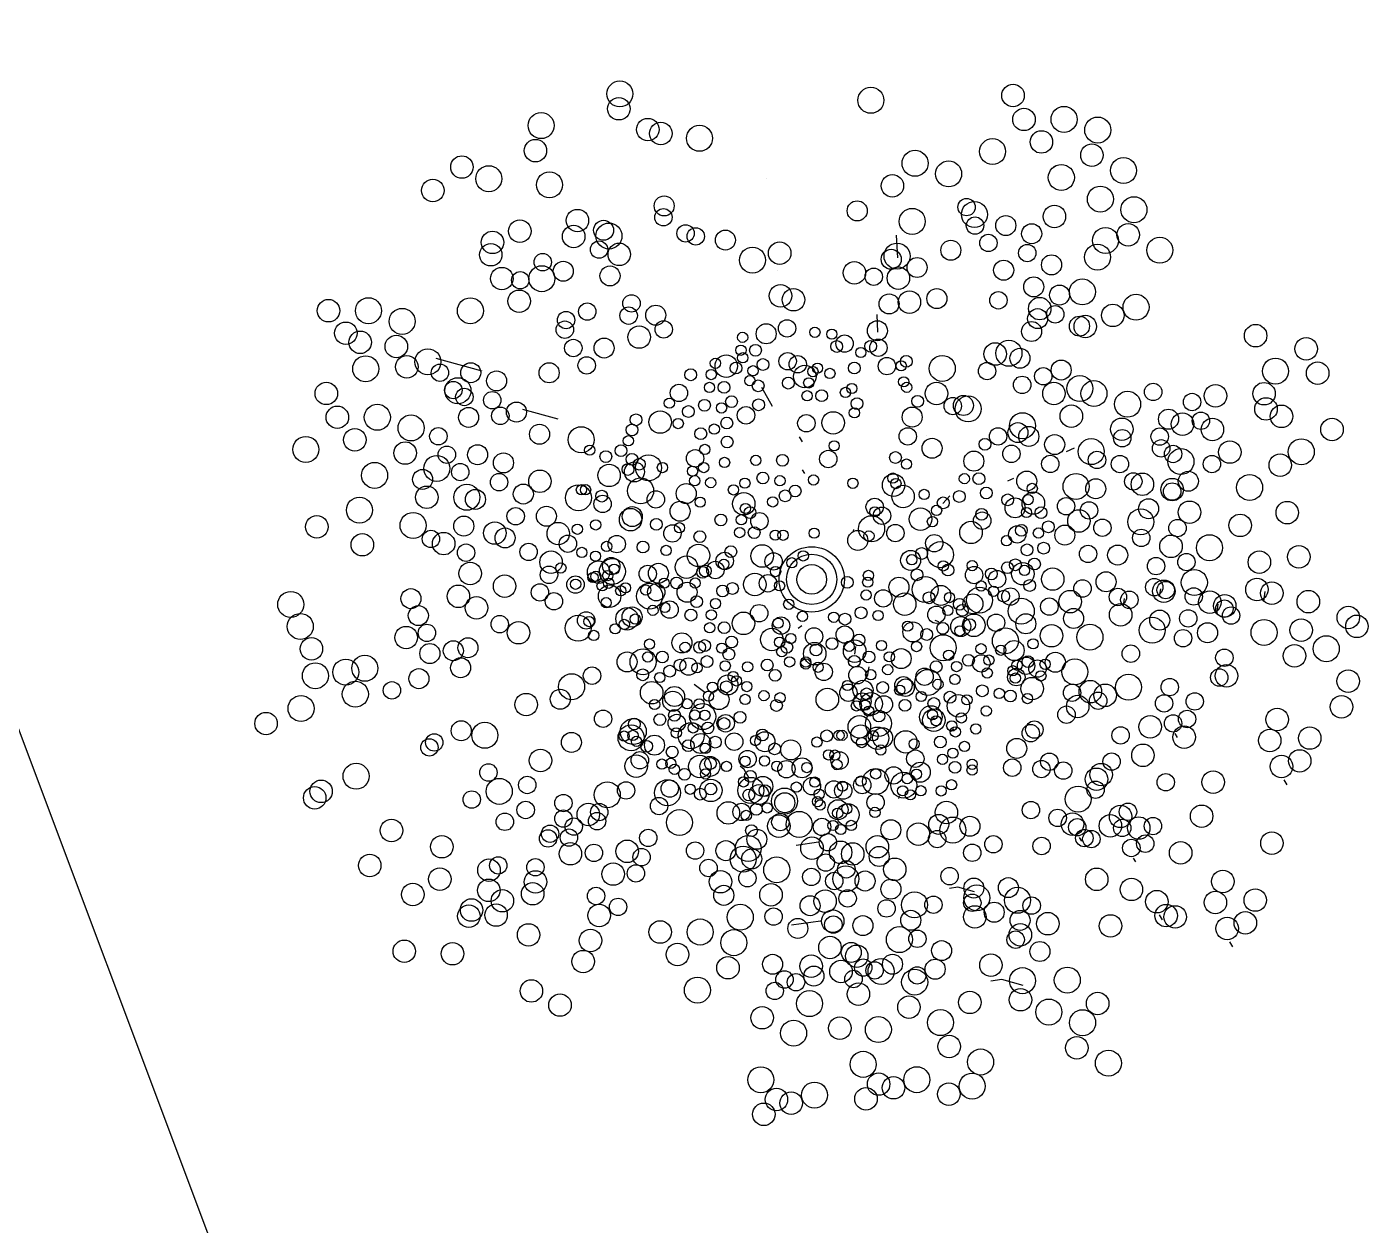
# Model space of a CAD drawing. Header units: millimetres. Extents: x 441061 to 442903, y 4515148 to 4515613.
# Drawn here: x 442314.928 to 442315.1575, y 4515547.0505 to 4515547.2555 of the extents above; entities that cross this region are included whole.
import ezdxf

# ---------------------------------------------------------------- set-up
doc = ezdxf.new("R2010")
doc.units = ezdxf.units.MM
doc.linetypes.add('CONTINUA', pattern=[0])
doc.layers.add('01_piscinas', color=254, linetype='Continuous')

# ---------------------------------------------------------------- blocks, each defined once
blk = doc.blocks.new('A$C21391103')
at = {"layer": '01_piscinas'}
for p, q in [((154.4985, 87.7399, 0), (151.156, 96.644, 0)), ((154.046, 92.9011, 0), (154.0494, 92.9025, 0)), ((154.3066, 92.7955, 0), (154.31, 92.7969, 0)), ((153.9135, 92.7795, 0), (153.9135, 92.7795, 0)), ((154.0297, 92.7463, 0), (154.0322, 92.7475, 0)), ((154.0929, 92.6706, 0), (154.0913, 92.7016, 0)), ((154.2301, 92.6651, 0), (154.2327, 92.6662, 0)), ((153.9277, 92.6528, 0), (153.9277, 92.6528, 0)), ((154.0657, 92.569, 0), (154.0645, 92.5928, 0)), ((153.524, 92.5154, 0), (153.461, 92.5329, 0)), ((153.9216, 92.4673, 0), (153.907, 92.4933, 0)), ((153.6281, 92.4496, 0), (153.5797, 92.4631, 0)), ((153.958, 92.4254, 0), (153.9622, 92.4186, 0)), ((154.132, 92.427, 0), (154.132, 92.427, 0)), ((154.2138, 92.4235, 0), (154.2153, 92.4229, 0)), ((154.3239, 92.4057, 0), (154.3345, 92.4104, 0)), ((153.962, 92.3804, 0), (153.9652, 92.3752, 0)), ((154.2434, 92.3653, 0), (154.2516, 92.3688, 0)), ((154.1547, 92.3342, 0), (154.1642, 92.3447, 0)), ((154.0324, 92.2987, 0), (154.0315, 92.2952, 0)), ((154.2637, 92.3056, 0), (154.2652, 92.305, 0)), ((154.4523, 92.2176, 0), (154.4507, 92.2072, 0)), ((154.4026, 92.2042, 0), (154.4011, 92.1938, 0)), ((154.5954, 92.2138, 0), (154.5934, 92.2002, 0)), ((154.5308, 92.1964, 0), (154.5289, 92.1828, 0)), ((153.9618, 92.1669, 0), (153.9568, 92.1631, 0)), ((154.1438, 92.1746, 0), (154.1487, 92.1727, 0)), ((154.0352, 92.1385, 0), (154.0336, 92.1281, 0)), ((154.0532, 92.111, 0), (154.0512, 92.0974, 0)), ((153.8142, 92.0872, 0), (153.8287, 92.0762, 0)), ((154.143, 92.0406, 0), (154.138, 92.0369, 0)), ((154.1694, 92.0255, 0), (154.1644, 92.0217, 0)), ((154.4722, 92.0195, 0), (154.4754, 92.0143, 0)), ((154.6213, 91.9562, 0), (154.6255, 91.9494, 0)), ((153.9804, 91.9296, 0), (153.9796, 91.9261, 0)), ((154.0949, 91.9342, 0), (154.094, 91.9307, 0)), ((153.9996, 91.8868, 0), (153.9987, 91.8833, 0)), ((153.954, 91.8669, 0), (153.9845, 91.8711, 0)), ((154.3409, 91.8773, 0), (154.3441, 91.8721, 0)), ((154.415, 91.849, 0), (154.4182, 91.8438, 0)), ((153.9476, 91.7579, 0), (153.9873, 91.7633, 0)), ((154.4507, 91.7714, 0), (154.4548, 91.7645, 0)), ((154.5469, 91.7346, 0), (154.5511, 91.7277, 0))]:
    blk.add_line(p, q, dxfattribs=at)
at = {"layer": '01_piscinas', "elevation": 0}
for points in [[(153.8895, 91.9585), (153.8825, 91.9705), (153.8825, 91.9705), (153.8771, 91.9747)], [(154.1977, 91.8031), (154.1751, 91.8091), (154.1751, 91.8091), (154.1636, 91.8076)], [(154.2645, 91.6749), (154.2351, 91.6827), (154.2351, 91.6827), (154.2202, 91.6807)]]:
    blk.add_lwpolyline(points, dxfattribs=at)
at = {"layer": '01_piscinas'}
for centre, radius in [((153.7126, 92.8949, 0), 0.0178), ((154.0561, 92.8861, 0), 0.0178), ((154.2506, 92.8927, 0), 0.0154), ((153.7113, 92.8746, 0), 0.0154), ((154.3204, 92.86, 0), 0.0178), ((153.6048, 92.8515, 0), 0.0178), ((153.7508, 92.846, 0), 0.0154), ((154.2656, 92.86, 0), 0.0154), ((154.3665, 92.8454, 0), 0.0178), ((153.7687, 92.8407, 0), 0.0154), ((153.8216, 92.8341, 0), 0.0178), ((154.2894, 92.8291, 0), 0.0154), ((153.597, 92.8172, 0), 0.0154), ((154.2226, 92.816, 0), 0.0178), ((154.3586, 92.8111, 0), 0.0154), ((153.4965, 92.7948, 0), 0.0154), ((154.1165, 92.7999, 0), 0.0178), ((154.4018, 92.79, 0), 0.0178), ((153.5332, 92.7788, 0), 0.0178), ((153.6163, 92.7704, 0), 0.0178), ((154.1625, 92.7854, 0), 0.0178), ((154.3167, 92.7805, 0), 0.0178), ((153.4566, 92.7626, 0), 0.0154), ((154.0855, 92.769, 0), 0.0154), ((154.3701, 92.7509, 0), 0.0178), ((153.7732, 92.7416, 0), 0.0137), ((154.187, 92.7399, 0), 0.0119), ((154.4161, 92.7364, 0), 0.0178), ((153.6545, 92.7215, 0), 0.0154), ((153.7722, 92.726, 0), 0.0119), ((154.0374, 92.7348, 0), 0.0137), ((154.1127, 92.7204, 0), 0.0178), ((154.1978, 92.7299, 0), 0.0178), ((154.3072, 92.727, 0), 0.0154), ((153.5758, 92.707, 0), 0.0154), ((153.6494, 92.6997, 0), 0.0154), ((153.6903, 92.7082, 0), 0.0137), ((153.6977, 92.7004, 0), 0.0178), ((153.8025, 92.704, 0), 0.0119), ((154.1986, 92.7147, 0), 0.0119), ((154.2407, 92.7147, 0), 0.0137), ((154.2761, 92.7035, 0), 0.0137), ((154.4082, 92.702, 0), 0.0154), ((153.5382, 92.6917, 0), 0.0154), ((153.8164, 92.6999, 0), 0.0119), ((153.857, 92.6948, 0), 0.0137), ((154.1655, 92.6809, 0), 0.0137), ((154.2169, 92.6909, 0), 0.0119), ((154.3771, 92.6943, 0), 0.0178), ((154.4514, 92.6809, 0), 0.0178), ((153.5359, 92.6748, 0), 0.0154), ((153.607, 92.6646, 0), 0.0119), ((153.6842, 92.6818, 0), 0.0119), ((153.7118, 92.6753, 0), 0.0154), ((153.8941, 92.6674, 0), 0.0178), ((153.9313, 92.677, 0), 0.0154), ((154.0839, 92.6685, 0), 0.0137), ((154.0919, 92.6729, 0), 0.0178), ((154.2701, 92.6771, 0), 0.0119), ((154.3663, 92.6715, 0), 0.0178), ((153.551, 92.6421, 0), 0.0154), ((153.6058, 92.642, 0), 0.0178), ((153.6352, 92.6522, 0), 0.0137), ((153.6991, 92.6458, 0), 0.0137), ((154.0335, 92.65, 0), 0.0154), ((154.0937, 92.6426, 0), 0.0154), ((154.1193, 92.6573, 0), 0.0137), ((154.2378, 92.6536, 0), 0.0137), ((154.3033, 92.6609, 0), 0.0137), ((153.5763, 92.6398, 0), 0.0119), ((154.06, 92.6447, 0), 0.0119), ((154.2789, 92.6308, 0), 0.0137), ((154.3455, 92.6239, 0), 0.0178), ((153.5748, 92.6111, 0), 0.0154), ((153.9323, 92.6185, 0), 0.0154), ((153.9503, 92.6132, 0), 0.0154), ((154.081, 92.6074, 0), 0.0137), ((154.1088, 92.6099, 0), 0.0154), ((154.1464, 92.6147, 0), 0.0137), ((154.2306, 92.6124, 0), 0.0119), ((154.3143, 92.6196, 0), 0.0137), ((153.3138, 92.5982, 0), 0.0154), ((153.3685, 92.5982, 0), 0.0178), ((153.508, 92.5981, 0), 0.0178), ((153.668, 92.597, 0), 0.0119), ((153.7246, 92.5914, 0), 0.0119), ((153.7285, 92.6082, 0), 0.0119), ((153.7617, 92.592, 0), 0.0137), ((154.2871, 92.601, 0), 0.0154), ((154.3083, 92.5932, 0), 0.0119), ((154.3871, 92.5918, 0), 0.0154), ((154.4189, 92.6029, 0), 0.0178), ((153.4146, 92.5836, 0), 0.0178), ((153.6373, 92.5722, 0), 0.0119), ((153.639, 92.5853, 0), 0.0119), ((153.7726, 92.5726, 0), 0.0119), ((153.9414, 92.574, 0), 0.0119), ((154.065, 92.5708, 0), 0.0137), ((154.2843, 92.5873, 0), 0.0137), ((154.3415, 92.577, 0), 0.0137), ((154.3495, 92.5766, 0), 0.0154), ((153.3376, 92.5673, 0), 0.0154), ((153.3571, 92.5549, 0), 0.0154), ((153.7389, 92.5621, 0), 0.0154), ((153.8806, 92.5617, 0), 0.00702), ((153.9128, 92.5666, 0), 0.0137), ((153.9795, 92.5686, 0), 0.00702), ((154.0027, 92.5661, 0), 0.00702), ((154.276, 92.5697, 0), 0.0137), ((154.5826, 92.564, 0), 0.0154), ((153.4067, 92.5493, 0), 0.0154), ((153.6489, 92.5471, 0), 0.0119), ((153.691, 92.5471, 0), 0.0137), ((153.8783, 92.5441, 0), 0.00702), ((153.8982, 92.544, 0), 0.00808), ((154.0094, 92.5492, 0), 0.00808), ((154.0201, 92.5532, 0), 0.0119), ((154.0423, 92.541, 0), 0.00702), ((154.0558, 92.5495, 0), 0.00808), ((154.0664, 92.5475, 0), 0.0119), ((154.2261, 92.5389, 0), 0.0154), ((154.245, 92.5399, 0), 0.0178), ((154.6518, 92.546, 0), 0.0154), ((153.3648, 92.5187, 0), 0.0178), ((153.4211, 92.5214, 0), 0.0154), ((153.4499, 92.5282, 0), 0.0178), ((153.6672, 92.5233, 0), 0.0119), ((153.8433, 92.5262, 0), 0.00702), ((153.8582, 92.5223, 0), 0.0154), ((153.8807, 92.5338, 0), 0.00702), ((153.9084, 92.5245, 0), 0.00808), ((153.9422, 92.529, 0), 0.0119), ((153.956, 92.5249, 0), 0.0119), ((154.078, 92.5223, 0), 0.0119), ((154.0976, 92.5227, 0), 0.00702), ((154.1045, 92.5288, 0), 0.00808), ((154.1538, 92.5192, 0), 0.0178), ((154.2601, 92.5331, 0), 0.0137), ((154.3165, 92.517, 0), 0.0137), ((154.6098, 92.5155, 0), 0.0178), ((153.4664, 92.5133, 0), 0.0119), ((153.5085, 92.5133, 0), 0.0137), ((153.5439, 92.5021, 0), 0.0137), ((153.6158, 92.5132, 0), 0.0137), ((153.8096, 92.5105, 0), 0.00808), ((153.8376, 92.5108, 0), 0.00702), ((153.8715, 92.5197, 0), 0.00808), ((153.8948, 92.516, 0), 0.00702), ((153.9656, 92.5082, 0), 0.0154), ((153.9768, 92.5148, 0), 0.00702), ((153.983, 92.5195, 0), 0.00702), ((154, 92.5123, 0), 0.00702), ((154.0334, 92.5197, 0), 0.00808), ((154.2151, 92.5155, 0), 0.0119), ((154.292, 92.5084, 0), 0.0119), ((154.6675, 92.5126, 0), 0.0154), ((153.3109, 92.485, 0), 0.0154), ((153.4847, 92.4895, 0), 0.0119), ((153.491, 92.4887, 0), 0.0178), ((153.7934, 92.4856, 0), 0.0119), ((153.8353, 92.4932, 0), 0.00702), ((153.8552, 92.4932, 0), 0.00808), ((153.8905, 92.5024, 0), 0.00702), ((153.9019, 92.4953, 0), 0.00808), ((153.9431, 92.4991, 0), 0.00808), ((153.9711, 92.4994, 0), 0.00702), ((154.0213, 92.4863, 0), 0.00702), ((154.03, 92.4917, 0), 0.00702), ((154.101, 92.5008, 0), 0.00702), ((154.1051, 92.4933, 0), 0.00702), ((154.146, 92.4849, 0), 0.0154), ((154.2631, 92.4967, 0), 0.0119), ((154.3066, 92.4848, 0), 0.0154), ((154.342, 92.4916, 0), 0.0178), ((154.3614, 92.4848, 0), 0.0178), ((154.4424, 92.487, 0), 0.0119), ((154.5276, 92.4816, 0), 0.0154), ((154.5941, 92.4846, 0), 0.0154), ((153.4998, 92.4801, 0), 0.0119), ((153.5379, 92.4757, 0), 0.0119), ((153.7803, 92.4716, 0), 0.00702), ((153.8284, 92.4688, 0), 0.00808), ((153.8654, 92.4737, 0), 0.00808), ((153.9024, 92.4694, 0), 0.00808), ((153.9688, 92.4818, 0), 0.00702), ((153.9887, 92.4818, 0), 0.00808), ((154.0371, 92.471, 0), 0.00808), ((154.12, 92.4742, 0), 0.00808), ((154.1682, 92.4677, 0), 0.0119), ((154.1827, 92.4685, 0), 0.0137), ((154.1891, 92.4638, 0), 0.0178), ((154.4074, 92.4702, 0), 0.0178), ((154.4956, 92.4732, 0), 0.0119), ((154.5968, 92.4637, 0), 0.0154), ((153.326, 92.4523, 0), 0.0154), ((153.3807, 92.4523, 0), 0.0178), ((153.5056, 92.4522, 0), 0.0137), ((153.549, 92.4543, 0), 0.0119), ((153.5711, 92.4595, 0), 0.0137), ((153.7347, 92.4489, 0), 0.00808), ((153.7677, 92.4458, 0), 0.0154), ((153.8064, 92.4602, 0), 0.00808), ((153.8518, 92.4651, 0), 0.00702), ((153.8852, 92.455, 0), 0.0119), ((153.9678, 92.4441, 0), 0.0119), ((154.0045, 92.4446, 0), 0.0154), ((154.0335, 92.4584, 0), 0.00702), ((154.1126, 92.4526, 0), 0.0137), ((154.2636, 92.4408, 0), 0.0178), ((154.3304, 92.4539, 0), 0.0154), ((154.4634, 92.4497, 0), 0.0137), ((154.4826, 92.443, 0), 0.0154), ((154.5077, 92.4475, 0), 0.0119), ((154.6179, 92.4536, 0), 0.0154), ((153.4268, 92.4377, 0), 0.0178), ((153.4642, 92.4263, 0), 0.0119), ((153.6027, 92.4291, 0), 0.0137), ((153.6596, 92.4216, 0), 0.0178), ((153.7292, 92.435, 0), 0.00808), ((153.7925, 92.4437, 0), 0.00702), ((153.8233, 92.4298, 0), 0.00808), ((153.8418, 92.4362, 0), 0.00702), ((153.8589, 92.4444, 0), 0.00808), ((154.1065, 92.4262, 0), 0.0119), ((154.2301, 92.4261, 0), 0.0119), ((154.2573, 92.4313, 0), 0.0137), ((154.2722, 92.4261, 0), 0.0137), ((154.3995, 92.4359, 0), 0.0154), ((154.4513, 92.4259, 0), 0.0119), ((154.5234, 92.4357, 0), 0.0154), ((154.6871, 92.4356, 0), 0.0154), ((153.2829, 92.4083, 0), 0.0178), ((153.3498, 92.4214, 0), 0.0154), ((153.7242, 92.4202, 0), 0.00702), ((153.8594, 92.4185, 0), 0.00808), ((154.0058, 92.4132, 0), 0.00702), ((154.1398, 92.4099, 0), 0.0137), ((154.2122, 92.4154, 0), 0.00808), ((154.3076, 92.4149, 0), 0.0137), ((154.3576, 92.4053, 0), 0.0178), ((154.4001, 92.4237, 0), 0.0119), ((154.4533, 92.4098, 0), 0.0119), ((154.5472, 92.4047, 0), 0.0154), ((154.6451, 92.4051, 0), 0.0178), ((153.4189, 92.4034, 0), 0.0154), ((153.4758, 92.4011, 0), 0.0119), ((153.5179, 92.4011, 0), 0.0137), ((153.5533, 92.3899, 0), 0.0137), ((153.6713, 92.4073, 0), 0.00702), ((153.6934, 92.3985, 0), 0.00808), ((153.7141, 92.4066, 0), 0.00808), ((153.7291, 92.3948, 0), 0.00808), ((153.7519, 92.3831, 0), 0.0178), ((153.8155, 92.3961, 0), 0.0119), ((153.8288, 92.4083, 0), 0.00702), ((153.9351, 92.3935, 0), 0.00808), ((153.9977, 92.3952, 0), 0.0119), ((154.0897, 92.3972, 0), 0.00808), ((154.197, 92.3923, 0), 0.0137), ((154.2484, 92.4023, 0), 0.0119), ((154.3655, 92.3939, 0), 0.0119), ((154.4696, 92.4021, 0), 0.0119), ((154.4804, 92.3917, 0), 0.0178), ((154.6163, 92.3867, 0), 0.0154), ((153.377, 92.3728, 0), 0.0178), ((153.4621, 92.3823, 0), 0.0178), ((153.4941, 92.3773, 0), 0.0119), ((153.6978, 92.3728, 0), 0.0154), ((153.7236, 92.3809, 0), 0.00808), ((153.7325, 92.3775, 0), 0.0137), ((153.7392, 92.3881, 0), 0.00808), ((153.7708, 92.3835, 0), 0.00702), ((153.8121, 92.3786, 0), 0.00702), ((153.8273, 92.3835, 0), 0.00702), ((153.8559, 92.3905, 0), 0.00702), ((153.8986, 92.3934, 0), 0.00702), ((154.1048, 92.3883, 0), 0.00702), ((154.3016, 92.3885, 0), 0.0119), ((154.3969, 92.3883, 0), 0.0119), ((154.5228, 92.3883, 0), 0.0119), ((153.4427, 92.3673, 0), 0.0137), ((153.5473, 92.3635, 0), 0.0119), ((153.6032, 92.3647, 0), 0.0154), ((153.741, 92.3517, 0), 0.0178), ((153.815, 92.3655, 0), 0.00702), ((153.8369, 92.3628, 0), 0.00702), ((153.8837, 92.3622, 0), 0.00702), ((153.9083, 92.3692, 0), 0.00808), ((153.9317, 92.3655, 0), 0.00702), ((153.9777, 92.3665, 0), 0.00702), ((154.0315, 92.362, 0), 0.00702), ((154.0872, 92.3594, 0), 0.0154), ((154.0863, 92.3691, 0), 0.00702), ((154.0903, 92.3616, 0), 0.00702), ((154.184, 92.3683, 0), 0.00702), ((154.2039, 92.3682, 0), 0.00808), ((154.2693, 92.365, 0), 0.0137), ((154.3368, 92.3577, 0), 0.0178), ((154.3638, 92.3545, 0), 0.0137), ((154.4152, 92.3645, 0), 0.0119), ((154.4276, 92.3606, 0), 0.0154), ((154.4684, 92.3533, 0), 0.0154), ((154.4905, 92.3648, 0), 0.0137), ((154.5744, 92.3562, 0), 0.0178), ((153.4484, 92.3428, 0), 0.0154), ((153.5032, 92.3428, 0), 0.0178), ((153.515, 92.34, 0), 0.0137), ((153.5805, 92.3473, 0), 0.0137), ((153.6559, 92.3422, 0), 0.0178), ((153.66, 92.3531, 0), 0.00702), ((153.6657, 92.3532, 0), 0.00702), ((153.689, 92.3337, 0), 0.0119), ((153.6878, 92.3444, 0), 0.00808), ((153.7618, 92.3399, 0), 0.0119), ((153.8034, 92.3479, 0), 0.0137), ((153.868, 92.3529, 0), 0.00702), ((153.8821, 92.334, 0), 0.0154), ((153.9388, 92.3448, 0), 0.00808), ((153.9524, 92.3514, 0), 0.00808), ((154.1001, 92.3438, 0), 0.0154), ((154.129, 92.3467, 0), 0.00702), ((154.1771, 92.3439, 0), 0.00808), ((154.214, 92.3487, 0), 0.00808), ((154.2433, 92.3393, 0), 0.00808), ((154.2784, 92.3349, 0), 0.0154), ((154.2713, 92.3396, 0), 0.00702), ((154.2769, 92.355, 0), 0.00702), ((154.4684, 92.3507, 0), 0.0119), ((153.3562, 92.3252, 0), 0.0178), ((153.57, 92.3169, 0), 0.0119), ((153.6121, 92.3169, 0), 0.0137), ((153.7273, 92.3122, 0), 0.0154), ((153.7296, 92.3164, 0), 0.0137), ((153.795, 92.3237, 0), 0.0137), ((153.8225, 92.3361, 0), 0.00702), ((153.8844, 92.3275, 0), 0.00702), ((153.8908, 92.3218, 0), 0.00808), ((153.9217, 92.3365, 0), 0.00702), ((154.0613, 92.3297, 0), 0.0119), ((154.0615, 92.3229, 0), 0.00702), ((154.0713, 92.3176, 0), 0.0119), ((154.1239, 92.3128, 0), 0.0154), ((154.146, 92.3249, 0), 0.00702), ((154.1551, 92.3352, 0), 0.00808), ((154.2076, 92.3195, 0), 0.00808), ((154.2534, 92.3284, 0), 0.0137), ((154.269, 92.322, 0), 0.00702), ((154.2889, 92.3219, 0), 0.00808), ((154.3232, 92.3306, 0), 0.0119), ((154.3546, 92.3249, 0), 0.0119), ((154.4254, 92.3093, 0), 0.0178), ((154.4361, 92.3272, 0), 0.0137), ((154.4922, 92.3223, 0), 0.0154), ((154.6259, 92.3218, 0), 0.0154), ((153.2978, 92.3024, 0), 0.0154), ((153.4296, 92.3043, 0), 0.0178), ((153.499, 92.3034, 0), 0.0137), ((153.5414, 92.2939, 0), 0.0154), ((153.6795, 92.305, 0), 0.00702), ((153.7625, 92.3058, 0), 0.00808), ((153.8508, 92.3118, 0), 0.00808), ((153.8788, 92.3121, 0), 0.00702), ((153.9036, 92.3101, 0), 0.0119), ((154.0571, 92.2998, 0), 0.0178), ((154.1403, 92.3095, 0), 0.00702), ((154.1931, 92.2948, 0), 0.0154), ((154.2084, 92.3108, 0), 0.0119), ((154.299, 92.3024, 0), 0.00808), ((154.3408, 92.3104, 0), 0.0154), ((154.3729, 92.3011, 0), 0.0119), ((154.4757, 92.3007, 0), 0.0119), ((154.5614, 92.3044, 0), 0.0154), ((153.3602, 92.2779, 0), 0.0154), ((153.4541, 92.2858, 0), 0.0119), ((153.4715, 92.2794, 0), 0.0154), ((153.5555, 92.2872, 0), 0.0137), ((153.6283, 92.2931, 0), 0.0154), ((153.6415, 92.2793, 0), 0.0119), ((153.6544, 92.2991, 0), 0.00702), ((153.7084, 92.2787, 0), 0.0119), ((153.7845, 92.2933, 0), 0.0119), ((153.7942, 92.3011, 0), 0.00702), ((153.8221, 92.2889, 0), 0.00808), ((153.8765, 92.2945, 0), 0.00702), ((153.8964, 92.2945, 0), 0.00808), ((153.9253, 92.291, 0), 0.00702), ((153.9359, 92.2909, 0), 0.00702), ((153.9785, 92.2937, 0), 0.00702), ((154.0382, 92.2838, 0), 0.0137), ((154.0535, 92.2899, 0), 0.00702), ((154.0896, 92.2938, 0), 0.0119), ((154.1428, 92.28, 0), 0.0119), ((154.2418, 92.2834, 0), 0.00702), ((154.2564, 92.292, 0), 0.0119), ((154.2621, 92.2976, 0), 0.00808), ((154.2854, 92.2939, 0), 0.00702), ((154.3215, 92.2911, 0), 0.0137), ((154.4261, 92.2873, 0), 0.0119), ((154.4668, 92.2757, 0), 0.0154), ((154.5195, 92.2738, 0), 0.0178), ((153.5021, 92.267, 0), 0.0119), ((153.5877, 92.2681, 0), 0.0119), ((153.6606, 92.2674, 0), 0.00702), ((153.6945, 92.2756, 0), 0.00702), ((153.7442, 92.2747, 0), 0.00808), ((153.7759, 92.2701, 0), 0.00702), ((153.8203, 92.2633, 0), 0.0154), ((153.8645, 92.2684, 0), 0.00808), ((153.9073, 92.2625, 0), 0.0154), ((153.9751, 92.2305, 0), 0.0447), ((154.1256, 92.2659, 0), 0.00808), ((154.1512, 92.2643, 0), 0.0178), ((154.2698, 92.2709, 0), 0.00808), ((154.2925, 92.2732, 0), 0.00808), ((154.3533, 92.2653, 0), 0.0119), ((154.3938, 92.2638, 0), 0.0137), ((154.6417, 92.2613, 0), 0.0154), ((153.5077, 92.2386, 0), 0.0154), ((153.6184, 92.2541, 0), 0.0154), ((153.6835, 92.2403, 0), 0.0154), ((153.6793, 92.2622, 0), 0.00702), ((153.7023, 92.2413, 0), 0.0178), ((153.7008, 92.2487, 0), 0.0119), ((153.8037, 92.2472, 0), 0.0154), ((153.8433, 92.2433, 0), 0.0119), ((153.856, 92.2557, 0), 0.0119), ((153.8547, 92.2511, 0), 0.00702), ((153.9229, 92.2551, 0), 0.0119), ((153.9751, 92.2305, 0), 0.0344), ((153.9479, 92.2532, 0), 0.00702), ((153.9636, 92.2626, 0), 0.00702), ((154.1105, 92.2565, 0), 0.0137), ((154.112, 92.2574, 0), 0.00702), ((154.1552, 92.2489, 0), 0.00702), ((154.1948, 92.2493, 0), 0.00702), ((154.243, 92.2465, 0), 0.00808), ((154.2538, 92.2504, 0), 0.00808), ((154.2641, 92.2382, 0), 0.0154), ((154.2799, 92.2514, 0), 0.00808), ((154.4463, 92.2486, 0), 0.0119), ((154.4879, 92.2541, 0), 0.0119), ((154.5877, 92.2541, 0), 0.0154), ((153.5549, 92.2213, 0), 0.0154), ((153.6156, 92.2367, 0), 0.0119), ((153.6319, 92.2461, 0), 0.00702), ((153.6519, 92.2234, 0), 0.0119), ((153.6758, 92.2331, 0), 0.00702), ((153.6797, 92.2346, 0), 0.00702), ((153.696, 92.2357, 0), 0.00702), ((153.7049, 92.2445, 0), 0.00702), ((153.7508, 92.238, 0), 0.0119), ((153.7653, 92.2388, 0), 0.0137), ((153.8258, 92.2402, 0), 0.00808), ((153.8295, 92.242, 0), 0.00808), ((153.8974, 92.2235, 0), 0.0154), ((153.9153, 92.2251, 0), 0.0119), ((153.9257, 92.2412, 0), 0.00702), ((153.9751, 92.2305, 0), 0.0203), ((154.0527, 92.2359, 0), 0.00702), ((154.1191, 92.2367, 0), 0.00808), ((154.1616, 92.2432, 0), 0.00808), ((154.1974, 92.2364, 0), 0.0119), ((154.221, 92.2379, 0), 0.00808), ((154.2288, 92.2308, 0), 0.0119), ((154.2663, 92.2428, 0), 0.00702), ((154.3049, 92.2309, 0), 0.0154), ((154.3779, 92.2272, 0), 0.0137), ((154.4987, 92.2262, 0), 0.0178), ((153.4267, 92.2041, 0), 0.0137), ((153.4916, 92.2073, 0), 0.0154), ((153.6032, 92.2127, 0), 0.0119), ((153.6521, 92.2238, 0), 0.00702), ((153.6883, 92.2216, 0), 0.00702), ((153.6986, 92.2076, 0), 0.0154), ((153.6973, 92.2252, 0), 0.00702), ((153.7138, 92.2149, 0), 0.00702), ((153.7202, 92.2189, 0), 0.00702), ((153.7533, 92.2076, 0), 0.0178), ((153.748, 92.2159, 0), 0.00702), ((153.7624, 92.2129, 0), 0.0119), ((153.7732, 92.2253, 0), 0.00702), ((153.7902, 92.2256, 0), 0.00808), ((153.8045, 92.2128, 0), 0.0137), ((153.8156, 92.2255, 0), 0.00702), ((153.8532, 92.2147, 0), 0.00808), ((153.8667, 92.218, 0), 0.00808), ((153.9311, 92.2216, 0), 0.00702), ((154.0238, 92.2264, 0), 0.00808), ((154.0518, 92.2267, 0), 0.00702), ((154.0945, 92.2198, 0), 0.0137), ((154.1304, 92.2167, 0), 0.0178), ((154.1518, 92.2085, 0), 0.0137), ((154.2048, 92.202, 0), 0.0178), ((154.207, 92.2214, 0), 0.00702), ((154.224, 92.2142, 0), 0.00702), ((154.2471, 92.207, 0), 0.0119), ((154.2734, 92.2221, 0), 0.00808), ((154.3457, 92.218, 0), 0.0119), ((154.3942, 92.2064, 0), 0.0119), ((154.4438, 92.2198, 0), 0.0119), ((154.4569, 92.2142, 0), 0.0154), ((154.4595, 92.2159, 0), 0.0119), ((154.4979, 92.2071, 0), 0.0119), ((154.5844, 92.2166, 0), 0.0154), ((154.6048, 92.2116, 0), 0.0154), ((153.2622, 92.1962, 0), 0.0178), ((153.5165, 92.1915, 0), 0.0154), ((153.6223, 92.2005, 0), 0.0119), ((153.6938, 92.1986, 0), 0.00702), ((153.7741, 92.192, 0), 0.00702), ((153.7807, 92.1891, 0), 0.0119), ((153.8176, 92.2, 0), 0.00808), ((153.8435, 92.1973, 0), 0.00702), ((153.9437, 92.1964, 0), 0.00702), ((154.0495, 92.2091, 0), 0.00702), ((154.073, 92.2044, 0), 0.0119), ((154.1024, 92.1965, 0), 0.0154), ((154.1357, 92.2053, 0), 0.00808), ((154.1637, 92.2056, 0), 0.00702), ((154.1772, 92.1964, 0), 0.00808), ((154.1957, 92.197, 0), 0.0137), ((154.2378, 92.2075, 0), 0.00808), ((154.2619, 92.187, 0), 0.0178), ((154.3003, 92.1932, 0), 0.0119), ((154.3287, 92.2, 0), 0.0154), ((154.4098, 92.2025, 0), 0.0119), ((154.5199, 92.1992, 0), 0.0154), ((154.5403, 92.1942, 0), 0.0154), ((154.5399, 92.1904, 0), 0.0119), ((154.6547, 92.2, 0), 0.0154), ((153.2753, 92.1661, 0), 0.0178), ((153.4368, 92.1809, 0), 0.0137), ((153.5482, 92.1692, 0), 0.0119), ((153.6555, 92.1636, 0), 0.0178), ((153.6665, 92.1743, 0), 0.0119), ((153.7224, 92.1766, 0), 0.0154), ((153.7293, 92.179, 0), 0.0137), ((153.7335, 92.1761, 0), 0.00702), ((153.7579, 92.1881, 0), 0.00702), ((153.8098, 92.1816, 0), 0.00808), ((153.8378, 92.1819, 0), 0.00702), ((153.8817, 92.1703, 0), 0.0154), ((153.9032, 92.1842, 0), 0.0119), ((153.9624, 92.1799, 0), 0.00702), ((154.0052, 92.1786, 0), 0.00702), ((154.0207, 92.1761, 0), 0.00808), ((154.0427, 92.1847, 0), 0.00808), ((154.066, 92.181, 0), 0.00702), ((154.1458, 92.1821, 0), 0.0119), ((154.1614, 92.188, 0), 0.00702), ((154.1813, 92.188, 0), 0.00808), ((154.1969, 92.1676, 0), 0.0154), ((154.2275, 92.1712, 0), 0.0119), ((154.2681, 92.1697, 0), 0.0137), ((154.3335, 92.177, 0), 0.0137), ((154.3979, 92.182, 0), 0.0154), ((154.4513, 92.1747, 0), 0.0137), ((154.4903, 92.1771, 0), 0.0119), ((154.549, 92.181, 0), 0.0119), ((154.7094, 92.1784, 0), 0.0154), ((154.7212, 92.1662, 0), 0.0154), ((153.4201, 92.1508, 0), 0.0154), ((153.4485, 92.1573, 0), 0.0119), ((153.5739, 92.1575, 0), 0.0154), ((153.6704, 92.1727, 0), 0.00702), ((153.7061, 92.1628, 0), 0.00702), ((153.7187, 92.1688, 0), 0.00702), ((153.8355, 92.1643, 0), 0.00702), ((153.8554, 92.1643, 0), 0.00808), ((153.9205, 92.1483, 0), 0.0154), ((153.9331, 92.1673, 0), 0.0119), ((153.9291, 92.1706, 0), 0.00702), ((153.9783, 92.1523, 0), 0.0119), ((154.0203, 92.1549, 0), 0.0119), ((154.1064, 92.1665, 0), 0.00702), ((154.1135, 92.1586, 0), 0.0137), ((154.1325, 92.155, 0), 0.00808), ((154.1545, 92.1636, 0), 0.00808), ((154.179, 92.1659, 0), 0.0137), ((154.1778, 92.16, 0), 0.00702), ((154.1914, 92.1685, 0), 0.00808), ((154.2401, 92.1465, 0), 0.0178), ((154.3033, 92.1534, 0), 0.0154), ((154.3559, 92.1514, 0), 0.0178), ((154.4411, 92.1609, 0), 0.0178), ((154.4833, 92.15, 0), 0.0119), ((154.5168, 92.1575, 0), 0.0137), ((154.5941, 92.1579, 0), 0.0178), ((154.6448, 92.161, 0), 0.0154), ((153.2905, 92.1354, 0), 0.0154), ((153.4847, 92.1328, 0), 0.0137), ((153.5047, 92.1369, 0), 0.0137), ((153.6768, 92.1538, 0), 0.00702), ((153.7531, 92.1419, 0), 0.00702), ((153.7975, 92.1436, 0), 0.0137), ((153.8018, 92.1375, 0), 0.00702), ((153.8217, 92.1375, 0), 0.00808), ((153.8286, 92.1399, 0), 0.00808), ((153.8655, 92.1448, 0), 0.00808), ((153.9312, 92.1446, 0), 0.00702), ((153.941, 92.1376, 0), 0.00808), ((153.9465, 92.1495, 0), 0.00702), ((153.9792, 92.1288, 0), 0.0154), ((154.003, 92.1425, 0), 0.00808), ((154.0339, 92.1322, 0), 0.0154), ((154.0263, 92.1388, 0), 0.00702), ((154.0399, 92.1474, 0), 0.00808), ((154.0706, 92.14, 0), 0.00702), ((154.1186, 92.1385, 0), 0.00702), ((154.155, 92.137, 0), 0.0178), ((154.2521, 92.1331, 0), 0.0137), ((154.278, 92.1423, 0), 0.00702), ((154.6793, 92.1356, 0), 0.0178), ((153.3636, 92.1088, 0), 0.0178), ((153.4526, 92.129, 0), 0.0137), ((153.7224, 92.1175, 0), 0.0137), ((153.7443, 92.1176, 0), 0.0178), ((153.7508, 92.1243, 0), 0.00702), ((153.7707, 92.1243, 0), 0.00808), ((153.8318, 92.118, 0), 0.00808), ((153.852, 92.1363, 0), 0.00702), ((153.8617, 92.1281, 0), 0.00808), ((153.9341, 92.1315, 0), 0.00702), ((153.981, 92.1339, 0), 0.00808), ((154.0334, 92.1182, 0), 0.00808), ((154.0534, 92.1242, 0), 0.00808), ((154.0814, 92.1245, 0), 0.00702), ((154.0975, 92.122, 0), 0.0137), ((154.1626, 92.1267, 0), 0.00702), ((154.1896, 92.1197, 0), 0.00808), ((154.2072, 92.1155, 0), 0.0119), ((154.2068, 92.1355, 0), 0.00702), ((154.2176, 92.12, 0), 0.00702), ((154.2338, 92.1335, 0), 0.00702), ((154.2711, 92.1179, 0), 0.00808), ((154.3085, 92.117, 0), 0.0137), ((154.4118, 92.1288, 0), 0.0119), ((154.5398, 92.1233, 0), 0.0119), ((154.6357, 92.1259, 0), 0.0154), ((153.2959, 92.0986, 0), 0.0178), ((153.3375, 92.1035, 0), 0.0178), ((153.4376, 92.0946, 0), 0.0137), ((153.4947, 92.1096, 0), 0.0137), ((153.6745, 92.0987, 0), 0.0119), ((153.7439, 92.0999, 0), 0.00808), ((153.7808, 92.1048, 0), 0.00808), ((153.7949, 92.1131, 0), 0.00808), ((153.8066, 92.1112, 0), 0.0119), ((153.8182, 92.1094, 0), 0.00702), ((153.8568, 92.112, 0), 0.00702), ((153.8874, 92.1108, 0), 0.00702), ((153.9142, 92.1132, 0), 0.00808), ((153.9251, 92.0992, 0), 0.00808), ((153.9449, 92.1175, 0), 0.00702), ((153.9669, 92.1147, 0), 0.00702), ((153.967, 92.1174, 0), 0.00702), ((153.984, 92.1102, 0), 0.00702), ((153.9916, 92.1039, 0), 0.0119), ((154.0376, 92.0994, 0), 0.0119), ((154.0559, 92.1, 0), 0.00702), ((154.0791, 92.1069, 0), 0.00702), ((154.1342, 92.0895, 0), 0.0178), ((154.1295, 92.0973, 0), 0.0119), ((154.1454, 92.1109, 0), 0.00808), ((154.1734, 92.1112, 0), 0.00702), ((154.2153, 92.1024, 0), 0.00702), ((154.2503, 92.1054, 0), 0.00702), ((154.2551, 92.0967, 0), 0.0119), ((154.2561, 92.113, 0), 0.00702), ((154.2684, 92.1123, 0), 0.0119), ((154.2841, 92.1084, 0), 0.0119), ((154.2945, 92.1143, 0), 0.00702), ((154.3352, 92.1039, 0), 0.0178), ((154.5328, 92.0962, 0), 0.0119), ((154.5428, 92.0984, 0), 0.0154), ((153.3506, 92.0734, 0), 0.0178), ((153.4007, 92.0786, 0), 0.0119), ((153.6466, 92.0836, 0), 0.0178), ((153.7561, 92.0754, 0), 0.0154), ((153.7672, 92.0962, 0), 0.00702), ((153.8393, 92.0828, 0), 0.00702), ((153.8604, 92.086, 0), 0.0137), ((153.8583, 92.0835, 0), 0.00808), ((153.8676, 92.0975, 0), 0.00702), ((153.8722, 92.0915, 0), 0.00702), ((153.8863, 92.0838, 0), 0.00702), ((154.0241, 92.0853, 0), 0.00702), ((154.0453, 92.0787, 0), 0.0137), ((154.0723, 92.0825, 0), 0.00808), ((154.1006, 92.0856, 0), 0.0119), ((154.1036, 92.0823, 0), 0.0119), ((154.1479, 92.0868, 0), 0.00702), ((154.1711, 92.0936, 0), 0.00702), ((154.2538, 92.0954, 0), 0.00702), ((154.2768, 92.081, 0), 0.0154), ((154.2888, 92.0984, 0), 0.00702), ((154.3564, 92.0768, 0), 0.0154), ((154.4086, 92.0829, 0), 0.0178), ((154.4651, 92.083, 0), 0.0119), ((154.7092, 92.0911, 0), 0.0154), ((153.2763, 92.0538, 0), 0.0178), ((153.5843, 92.0591, 0), 0.0154), ((153.631, 92.0664, 0), 0.0137), ((153.785, 92.0637, 0), 0.0137), ((153.7874, 92.0702, 0), 0.0137), ((153.8339, 92.0707, 0), 0.00702), ((153.8483, 92.0659, 0), 0.0137), ((153.884, 92.0662, 0), 0.00702), ((153.9098, 92.0713, 0), 0.00702), ((153.9318, 92.0685, 0), 0.00702), ((153.9965, 92.066, 0), 0.0154), ((154.0253, 92.0753, 0), 0.0119), ((154.0444, 92.0632, 0), 0.0119), ((154.0564, 92.0601, 0), 0.0154), ((154.0503, 92.0738, 0), 0.00808), ((154.074, 92.0593, 0), 0.0119), ((154.0956, 92.0788, 0), 0.00702), ((154.125, 92.0702, 0), 0.00702), ((154.1643, 92.0692, 0), 0.00808), ((154.1758, 92.0574, 0), 0.0154), ((154.1876, 92.0656, 0), 0.00702), ((154.2085, 92.078, 0), 0.00808), ((154.2318, 92.0744, 0), 0.00702), ((154.247, 92.071, 0), 0.00808), ((154.2703, 92.0674, 0), 0.00702), ((154.3314, 92.0753, 0), 0.0119), ((154.3391, 92.0566, 0), 0.0154), ((154.3671, 92.0644, 0), 0.0119), ((154.3767, 92.0718, 0), 0.0154), ((154.4573, 92.0608, 0), 0.0119), ((154.4993, 92.0634, 0), 0.0119), ((154.7001, 92.056, 0), 0.0154), ((153.7602, 92.0592, 0), 0.00702), ((153.7873, 92.0445, 0), 0.00808), ((153.8046, 92.0603, 0), 0.00702), ((153.8259, 92.0427, 0), 0.0178), ((153.8153, 92.0449, 0), 0.00702), ((153.821, 92.0602, 0), 0.00702), ((153.9269, 92.0579, 0), 0.00808), ((154.0363, 92.0573, 0), 0.00702), ((154.0484, 92.0583, 0), 0.00702), ((154.0533, 92.0501, 0), 0.00702), ((154.1027, 92.0581, 0), 0.00808), ((154.1382, 92.0422, 0), 0.0154), ((154.1422, 92.0379, 0), 0.0154), ((154.1404, 92.0451, 0), 0.00702), ((154.1423, 92.0606, 0), 0.00808), ((154.214, 92.0504, 0), 0.00702), ((154.3238, 92.0453, 0), 0.0119), ((154.6121, 92.0388, 0), 0.0154), ((153.2284, 92.0331, 0), 0.0154), ((153.4955, 92.0233, 0), 0.0137), ((153.5278, 92.0171, 0), 0.0178), ((153.6897, 92.0397, 0), 0.0119), ((153.731, 92.0222, 0), 0.0178), ((153.7323, 92.0325, 0), 0.00808), ((153.7673, 92.0385, 0), 0.00808), ((153.7904, 92.0339, 0), 0.0119), ((153.8102, 92.0166, 0), 0.0178), ((153.813, 92.0272, 0), 0.00702), ((153.829, 92.0446, 0), 0.00702), ((153.833, 92.0272, 0), 0.00808), ((153.8574, 92.0335, 0), 0.0119), ((153.8551, 92.0332, 0), 0.00808), ((153.8771, 92.0418, 0), 0.00808), ((154.0403, 92.0288, 0), 0.0154), ((154.0664, 92.0332, 0), 0.0178), ((154.0671, 92.0435, 0), 0.00808), ((154.1453, 92.0369, 0), 0.00702), ((154.1668, 92.0299, 0), 0.00702), ((154.1799, 92.0409, 0), 0.00702), ((154.2798, 92.0249, 0), 0.0119), ((154.4383, 92.0287, 0), 0.0154), ((154.4697, 92.0334, 0), 0.0119), ((154.4888, 92.0394, 0), 0.0119), ((153.4586, 92.0073, 0), 0.0119), ((153.6463, 92.0074, 0), 0.0137), ((153.7279, 92.0136, 0), 0.0178), ((153.7184, 92.016, 0), 0.00702), ((153.7305, 92.0169, 0), 0.00702), ((153.7354, 92.0088, 0), 0.00702), ((153.76, 92.0036, 0), 0.0137), ((153.7898, 92.0204, 0), 0.00702), ((153.8233, 92.0059, 0), 0.0137), ((153.8431, 92.0077, 0), 0.00808), ((153.869, 92.0084, 0), 0.0119), ((153.8983, 92.0099, 0), 0.00702), ((153.9111, 92.0083, 0), 0.0137), ((153.9076, 92.0175, 0), 0.00808), ((153.9957, 92.0163, 0), 0.00808), ((154.0125, 92.017, 0), 0.00702), ((154.0166, 92.017, 0), 0.00702), ((154.0424, 92.0176, 0), 0.0137), ((154.0651, 92.013, 0), 0.0154), ((154.0593, 92.0165, 0), 0.00702), ((154.0721, 92.0138, 0), 0.0137), ((154.1037, 92.008, 0), 0.0154), ((154.151, 92.0079, 0), 0.00808), ((154.1717, 92.0217, 0), 0.00702), ((154.1996, 92.0258, 0), 0.00702), ((154.2749, 92.02, 0), 0.0119), ((154.3978, 92.017, 0), 0.0119), ((154.4847, 92.0146, 0), 0.0154), ((154.6019, 92.0099, 0), 0.0154), ((154.6566, 92.0133, 0), 0.0154), ((153.452, 92.0005, 0), 0.0119), ((153.604, 91.9825, 0), 0.0154), ((153.7492, 92.0021, 0), 0.00808), ((153.7842, 91.9942, 0), 0.00808), ((153.8062, 92.0028, 0), 0.00808), ((153.8295, 91.9992, 0), 0.00702), ((153.9244, 91.9985, 0), 0.00808), ((153.9465, 91.9971, 0), 0.0137), ((153.9822, 92.0078, 0), 0.00702), ((153.9981, 91.9903, 0), 0.00702), ((154.0068, 91.99, 0), 0.00702), ((154.0435, 92.0071, 0), 0.00702), ((154.0697, 91.997, 0), 0.00702), ((154.1169, 91.9851, 0), 0.0119), ((154.1153, 92.0052, 0), 0.00702), ((154.1683, 91.9926, 0), 0.00702), ((154.1841, 92.0019, 0), 0.00702), ((154.2557, 91.9992, 0), 0.0137), ((154.4284, 91.9897, 0), 0.0154), ((154.6429, 91.982, 0), 0.0154), ((153.3516, 91.9611, 0), 0.0178), ((153.735, 91.9749, 0), 0.0154), ((153.7399, 91.983, 0), 0.0119), ((153.7702, 91.9777, 0), 0.00702), ((153.7823, 91.9787, 0), 0.00702), ((153.8221, 91.9744, 0), 0.0154), ((153.8359, 91.9745, 0), 0.0137), ((153.8366, 91.9785, 0), 0.00808), ((153.8585, 91.9745, 0), 0.00702), ((153.8873, 91.9845, 0), 0.0119), ((153.8841, 91.9816, 0), 0.00702), ((153.9105, 91.982, 0), 0.00702), ((153.9275, 91.9748, 0), 0.00702), ((153.9405, 91.9707, 0), 0.0119), ((153.9619, 91.9726, 0), 0.0137), ((153.9685, 91.9729, 0), 0.00702), ((154.0133, 91.9826, 0), 0.0119), ((154.0097, 91.9769, 0), 0.00702), ((154.1237, 91.9666, 0), 0.0137), ((154.1541, 91.9842, 0), 0.00702), ((154.1712, 91.9733, 0), 0.00808), ((154.1947, 91.9774, 0), 0.00702), ((154.2496, 91.9728, 0), 0.0119), ((154.2895, 91.9709, 0), 0.0119), ((154.3003, 91.9809, 0), 0.0119), ((154.3194, 91.9688, 0), 0.0119), ((154.3712, 91.9633, 0), 0.0154), ((154.3855, 91.9811, 0), 0.0119), ((154.6181, 91.9743, 0), 0.0154), ((153.5328, 91.9662, 0), 0.0119), ((153.5858, 91.9491, 0), 0.0119), ((153.7872, 91.9705, 0), 0.00702), ((153.8011, 91.9638, 0), 0.00808), ((153.8298, 91.9642, 0), 0.00702), ((153.8819, 91.9533, 0), 0.00702), ((153.8912, 91.9609, 0), 0.00808), ((153.9082, 91.9472, 0), 0.0137), ((153.9794, 91.9531, 0), 0.00702), ((154.0442, 91.949, 0), 0.0119), ((154.0425, 91.9544, 0), 0.00702), ((154.0626, 91.9538, 0), 0.0178), ((154.0627, 91.9643, 0), 0.00702), ((154.0873, 91.9622, 0), 0.0119), ((154.1012, 91.9488, 0), 0.0178), ((154.1059, 91.9578, 0), 0.00702), ((154.1185, 91.9638, 0), 0.00702), ((154.1946, 91.9696, 0), 0.00702), ((154.3648, 91.9569, 0), 0.0154), ((154.4596, 91.9528, 0), 0.0119), ((154.5246, 91.9529, 0), 0.0154), ((153.295, 91.9315, 0), 0.0154), ((153.3037, 91.9404, 0), 0.0154), ((153.5476, 91.9404, 0), 0.0178), ((153.6954, 91.9356, 0), 0.0178), ((153.7211, 91.9416, 0), 0.0119), ((153.7777, 91.9385, 0), 0.0178), ((153.7809, 91.9442, 0), 0.0119), ((153.8088, 91.9433, 0), 0.00702), ((153.8226, 91.9366, 0), 0.00808), ((153.8372, 91.9417, 0), 0.0154), ((153.837, 91.9435, 0), 0.00808), ((153.8919, 91.9417, 0), 0.0178), ((153.889, 91.9354, 0), 0.00808), ((153.9029, 91.9359, 0), 0.0137), ((153.9112, 91.9414, 0), 0.00808), ((153.938, 91.9271, 0), 0.0178), ((153.9541, 91.9462, 0), 0.00702), ((153.9754, 91.9475, 0), 0.0119), ((153.9852, 91.9365, 0), 0.00702), ((154.0055, 91.9431, 0), 0.0119), ((154.0182, 91.9414, 0), 0.0119), ((154.0172, 91.9475, 0), 0.00702), ((154.0996, 91.9411, 0), 0.00702), ((154.1101, 91.9356, 0), 0.00702), ((154.1245, 91.9412, 0), 0.00702), ((154.1523, 91.941, 0), 0.00702), ((154.1665, 91.9494, 0), 0.00702), ((154.3398, 91.9298, 0), 0.0178), ((154.3635, 91.9426, 0), 0.0119), ((153.5099, 91.9292, 0), 0.0119), ((153.5837, 91.9149, 0), 0.0119), ((153.6354, 91.9244, 0), 0.0119), ((153.6694, 91.9088, 0), 0.0154), ((153.6844, 91.912, 0), 0.0119), ((153.7662, 91.9203, 0), 0.0119), ((153.861, 91.9108, 0), 0.0154), ((153.8791, 91.9122, 0), 0.0119), ((153.8992, 91.9159, 0), 0.00808), ((153.9143, 91.9177, 0), 0.00702), ((153.9383, 91.9248, 0), 0.0137), ((153.9831, 91.9263, 0), 0.00702), ((153.9866, 91.9217, 0), 0.00702), ((154.0111, 91.9152, 0), 0.0137), ((154.0247, 91.9082, 0), 0.0154), ((154.0232, 91.9164, 0), 0.00702), ((154.0625, 91.9252, 0), 0.0119), ((154.1594, 91.9115, 0), 0.0154), ((154.2751, 91.9147, 0), 0.0119), ((154.4079, 91.9125, 0), 0.0119), ((153.5552, 91.8987, 0), 0.0119), ((153.6353, 91.9031, 0), 0.0119), ((153.6814, 91.8996, 0), 0.0119), ((153.7941, 91.8977, 0), 0.0178), ((153.8856, 91.9074, 0), 0.00702), ((153.9301, 91.8928, 0), 0.0154), ((153.9322, 91.8983, 0), 0.0119), ((153.9579, 91.8952, 0), 0.0178), ((154.0106, 91.9104, 0), 0.00702), ((154.0617, 91.9116, 0), 0.00702), ((154.1489, 91.8952, 0), 0.0137), ((154.1683, 91.8874, 0), 0.0178), ((154.1917, 91.8926, 0), 0.0137), ((154.3117, 91.9041, 0), 0.0119), ((154.332, 91.8955, 0), 0.0154), ((154.3838, 91.8931, 0), 0.0154), ((154.3978, 91.9061, 0), 0.0154), ((154.4226, 91.8902, 0), 0.0154), ((154.5087, 91.9063, 0), 0.0154), ((153.4001, 91.8869, 0), 0.0154), ((153.6143, 91.8759, 0), 0.0119), ((153.6171, 91.8824, 0), 0.0119), ((153.6429, 91.8771, 0), 0.0119), ((153.6495, 91.8922, 0), 0.0119), ((153.7514, 91.8767, 0), 0.0119), ((153.8927, 91.8867, 0), 0.00808), ((153.9, 91.8748, 0), 0.0137), ((153.9892, 91.8917, 0), 0.0119), ((154.0043, 91.8937, 0), 0.00702), ((154.0148, 91.8882, 0), 0.00702), ((154.0293, 91.8938, 0), 0.00702), ((154.0834, 91.8879, 0), 0.0137), ((154.121, 91.8817, 0), 0.0154), ((154.1468, 91.8751, 0), 0.0119), ((154.3385, 91.8912, 0), 0.0119), ((154.3482, 91.8765, 0), 0.0119), ((154.3578, 91.8751, 0), 0.0119), ((154.4, 91.8903, 0), 0.0119), ((154.4421, 91.8929, 0), 0.0119), ((153.4689, 91.8646, 0), 0.0154), ((153.6449, 91.855, 0), 0.0154), ((153.7226, 91.8583, 0), 0.0154), ((153.8156, 91.8593, 0), 0.0119), ((153.8577, 91.8592, 0), 0.0137), ((153.8882, 91.8622, 0), 0.0178), ((153.9755, 91.8626, 0), 0.0154), ((153.9973, 91.8707, 0), 0.0119), ((154.0147, 91.8569, 0), 0.0154), ((154.0312, 91.8547, 0), 0.0154), ((154.0649, 91.8646, 0), 0.0154), ((154.2237, 91.868, 0), 0.0119), ((154.2897, 91.8656, 0), 0.0119), ((154.4125, 91.8629, 0), 0.0119), ((154.4316, 91.8688, 0), 0.0119), ((154.48, 91.8563, 0), 0.0154), ((154.6049, 91.8695, 0), 0.0154), ((153.3703, 91.8388, 0), 0.0154), ((153.5462, 91.839, 0), 0.0119), ((153.6771, 91.8562, 0), 0.0119), ((153.7423, 91.8503, 0), 0.0119), ((153.8812, 91.8476, 0), 0.0178), ((153.8931, 91.848, 0), 0.0137), ((153.9272, 91.833, 0), 0.0178), ((153.9944, 91.8429, 0), 0.0119), ((154.0674, 91.8513, 0), 0.0137), ((154.1948, 91.8563, 0), 0.0119), ((153.4662, 91.8203, 0), 0.0154), ((153.5335, 91.8325, 0), 0.0154), ((153.5971, 91.8164, 0), 0.0154), ((153.597, 91.8365, 0), 0.0119), ((153.7035, 91.8272, 0), 0.0154), ((153.7345, 91.8281, 0), 0.0119), ((153.8339, 91.8355, 0), 0.0119), ((153.8502, 91.8167, 0), 0.0154), ((153.8871, 91.8216, 0), 0.0119), ((153.9746, 91.8233, 0), 0.0119), ((154.0219, 91.8206, 0), 0.0178), ((154.0225, 91.8337, 0), 0.0119), ((154.0887, 91.8337, 0), 0.0154), ((154.1638, 91.8243, 0), 0.0119), ((154.3651, 91.82, 0), 0.0154), ((154.5377, 91.8171, 0), 0.0154), ((153.4292, 91.7992, 0), 0.0154), ((153.5333, 91.8049, 0), 0.0154), ((153.5933, 91.8003, 0), 0.0154), ((153.9194, 91.7987, 0), 0.0154), ((154.006, 91.8177, 0), 0.0119), ((154.0481, 91.8177, 0), 0.0137), ((154.0835, 91.8065, 0), 0.0137), ((154.197, 91.808, 0), 0.0137), ((154.2442, 91.8086, 0), 0.0137), ((154.4126, 91.8062, 0), 0.0154), ((153.5518, 91.7907, 0), 0.0154), ((153.68, 91.7972, 0), 0.0119), ((153.8548, 91.7981, 0), 0.0137), ((153.9729, 91.7839, 0), 0.0137), ((153.9934, 91.7901, 0), 0.0154), ((154.0243, 91.7939, 0), 0.0119), ((154.1159, 91.7851, 0), 0.0178), ((154.1417, 91.7852, 0), 0.0119), ((154.1949, 91.7879, 0), 0.0119), ((154.201, 91.7946, 0), 0.0178), ((154.2567, 91.7913, 0), 0.0178), ((154.2761, 91.784, 0), 0.0119), ((154.4475, 91.7894, 0), 0.0154), ((154.5275, 91.7883, 0), 0.0154), ((154.5821, 91.7916, 0), 0.0154), ((153.506, 91.7696, 0), 0.0154), ((153.5097, 91.778, 0), 0.0154), ((153.5432, 91.7711, 0), 0.0154), ((153.6843, 91.7706, 0), 0.0154), ((153.7102, 91.7823, 0), 0.0119), ((153.8774, 91.7681, 0), 0.0178), ((153.9229, 91.769, 0), 0.0119), ((154.0039, 91.7628, 0), 0.0154), ((154.0775, 91.7801, 0), 0.0119), ((154.1107, 91.7639, 0), 0.0137), ((154.1983, 91.7685, 0), 0.0154), ((154.2248, 91.775, 0), 0.0137), ((154.2602, 91.7638, 0), 0.0137), ((154.4601, 91.7703, 0), 0.0154), ((154.4726, 91.7685, 0), 0.0154), ((153.5877, 91.7439, 0), 0.0154), ((153.7677, 91.7479, 0), 0.0154), ((153.8225, 91.7479, 0), 0.0178), ((153.9561, 91.7528, 0), 0.0137), ((154.0047, 91.758, 0), 0.0119), ((154.0452, 91.7566, 0), 0.0137), ((154.2606, 91.744, 0), 0.0154), ((154.2983, 91.7593, 0), 0.0154), ((154.384, 91.7562, 0), 0.0154), ((154.5437, 91.7526, 0), 0.0154), ((154.5685, 91.7604, 0), 0.0154), ((153.6725, 91.7363, 0), 0.0154), ((153.8685, 91.7333, 0), 0.0178), ((154.0001, 91.7266, 0), 0.0154), ((154.0951, 91.7375, 0), 0.0178), ((154.1197, 91.7386, 0), 0.0119), ((154.2542, 91.7374, 0), 0.0119), ((153.4176, 91.7215, 0), 0.0154), ((153.4836, 91.7182, 0), 0.0154), ((153.6623, 91.7074, 0), 0.0154), ((153.7915, 91.717, 0), 0.0154), ((154.0292, 91.72, 0), 0.0137), ((154.0367, 91.7147, 0), 0.0154), ((154.1529, 91.7224, 0), 0.0137), ((154.2874, 91.7212, 0), 0.0137), ((153.8606, 91.699, 0), 0.0154), ((153.9216, 91.7037, 0), 0.0137), ((153.9744, 91.7012, 0), 0.0154), ((154.0152, 91.6939, 0), 0.0154), ((154.0456, 91.6992, 0), 0.0119), ((154.0612, 91.6953, 0), 0.0119), ((154.07, 91.6939, 0), 0.0178), ((154.0857, 91.7038, 0), 0.0137), ((154.144, 91.697, 0), 0.0137), ((154.2204, 91.7024, 0), 0.0154), ((153.8187, 91.6684, 0), 0.0178), ((153.9379, 91.6829, 0), 0.0119), ((153.9536, 91.6791, 0), 0.0119), ((153.9781, 91.6876, 0), 0.0137), ((154.0323, 91.6836, 0), 0.0119), ((154.116, 91.6793, 0), 0.0178), ((154.1195, 91.6885, 0), 0.0119), ((154.2636, 91.6813, 0), 0.0178), ((154.3249, 91.6821, 0), 0.0178), ((153.5915, 91.6672, 0), 0.0154), ((153.9246, 91.6673, 0), 0.0119), ((153.9722, 91.6499, 0), 0.0178), ((154.039, 91.6629, 0), 0.0154), ((154.1916, 91.6516, 0), 0.0154), ((154.2609, 91.6552, 0), 0.0154), ((153.6307, 91.6479, 0), 0.0154), ((154.1082, 91.645, 0), 0.0154), ((154.2997, 91.6384, 0), 0.0178), ((154.3664, 91.65, 0), 0.0154), ((153.9073, 91.6306, 0), 0.0154), ((154.0136, 91.6163, 0), 0.0154), ((154.0663, 91.6144, 0), 0.0178), ((154.1514, 91.6239, 0), 0.0178), ((154.3458, 91.6238, 0), 0.0178), ((153.9504, 91.6095, 0), 0.0178), ((154.1631, 91.5911, 0), 0.0154), ((154.3379, 91.5895, 0), 0.0154), ((154.0455, 91.5668, 0), 0.0178), ((154.2063, 91.57, 0), 0.0178), ((154.3811, 91.5684, 0), 0.0178), ((153.9055, 91.5457, 0), 0.0178), ((154.1189, 91.5458, 0), 0.0178), ((153.979, 91.5247, 0), 0.0178), ((154.0667, 91.5398, 0), 0.0154), ((154.087, 91.5348, 0), 0.0154), ((154.1628, 91.5259, 0), 0.0154), ((154.1947, 91.537, 0), 0.0178), ((153.9268, 91.5187, 0), 0.0154), ((153.9471, 91.5136, 0), 0.0154), ((154.0494, 91.5195, 0), 0.0154), ((153.9095, 91.4984, 0), 0.0154)]:
    blk.add_circle(centre, radius, dxfattribs=at)

msp = doc.modelspace()

# ---------------------------------------------------------------- block references
at = {"layer": '01_piscinas', "color": 6, "linetype": 'CONTINUA', "xscale": 0.125, "yscale": 0.125, "zscale": 0.125}
msp.add_blockref('A$C21391103', (442295.8154, 4515535.63213), dxfattribs=at)

doc.saveas('drawing.dxf')
